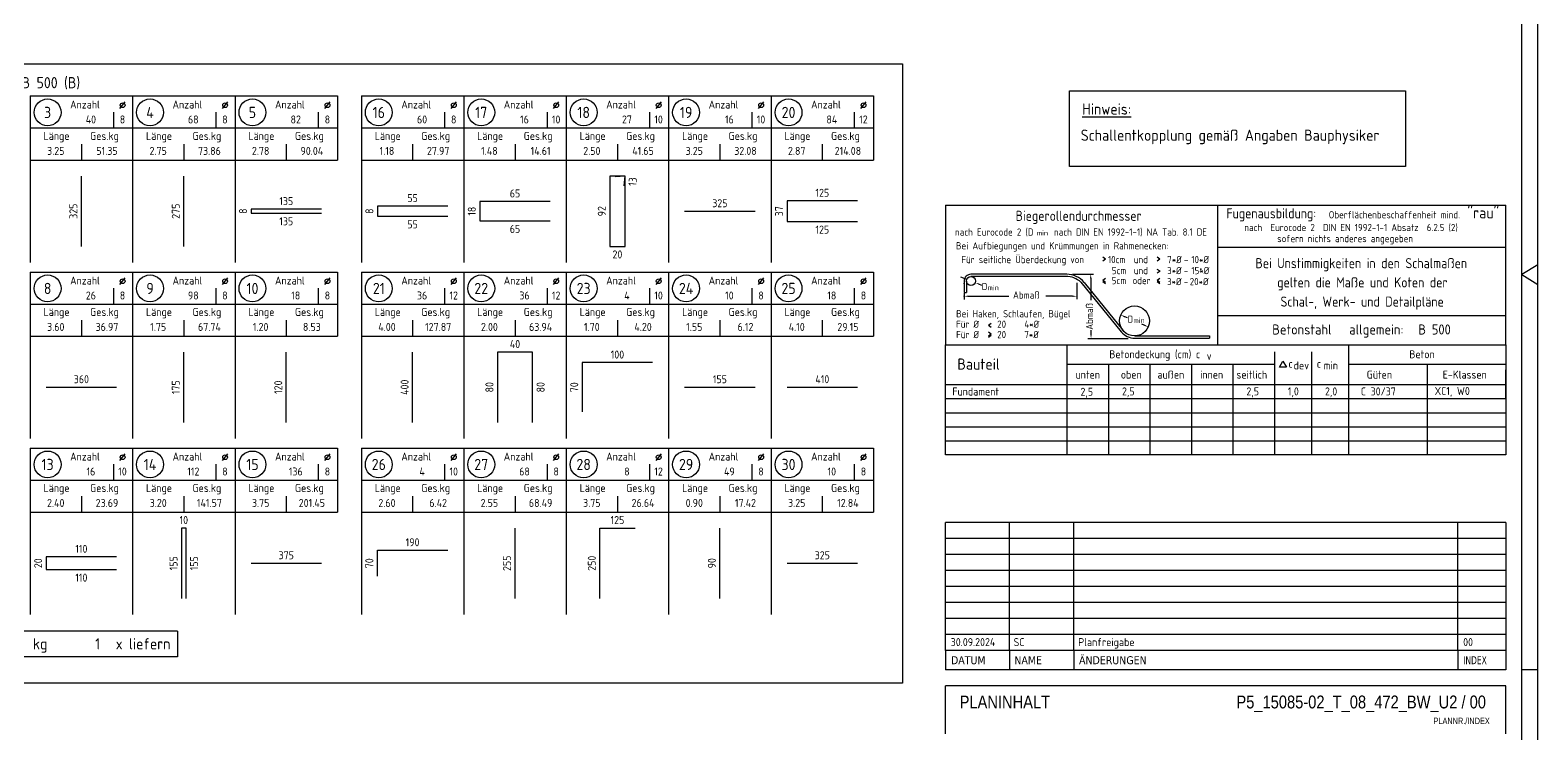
# Model space of a CAD drawing. Extents: x -169 to 69, y -7 to 55.
# Drawn here: x 35.9 to 59.45, y 13.85 to 24.84 of the extents above; entities that cross this region are included whole.
import ezdxf
from ezdxf.enums import TextEntityAlignment as Align

# ---------------------------------------------------------------- set-up
doc = ezdxf.new("R2010")
doc.units = 0
doc.header["$LTSCALE"] = 0.5
doc.linetypes.add('AUSGEZOGEN', pattern=[1000.01, 1000, 0.01])
for name, color, linetype in [('BET-ANS', 7, 'Continuous'), ('HILFE', 7, 'Continuous'), ('RAHMEN', 7, 'Continuous'), ('RND', 7, 'Continuous'), ('RND_BILD', 7, 'Continuous'), ('STEMPEL', 7, 'Continuous'), ('TEXT', 7, 'Continuous')]:
    doc.layers.add(name, color=color, linetype=linetype)
doc.styles.add('helv', font='tahoma.ttf')
doc.styles.add('plankopf_ArialN', font='ARIALN.TTF')
doc.styles.add('txt', font='isocp.shx')

# ---------------------------------------------------------------- blocks, each defined once
blk = doc.blocks.new('DINA0')
at = {"layer": 'RAHMEN'}
blk.add_line((118.9, 0), (118.9, 84.1), dxfattribs=at)
at = {"layer": 'RAHMEN', "color": 5}
blk.add_line((118.4, 0.5), (118.4, 83.6), dxfattribs=at)
at = {"layer": 'RAHMEN', "color": 7, "linetype": 'Continuous'}
for p, q in [((118.9, 42.36), (118.4, 42.05)), ((118.4, 42.05), (118.9, 41.74))]:
    blk.add_line(p, q, dxfattribs=at)
at = {"layer": 'RAHMEN', "color": 7}
blk.add_line((118.9, 29.7), (118.4, 29.7), dxfattribs=at)
blk = doc.blocks.new('Plankopf-ER')
at = {"layer": 'RAHMEN', "color": 7, "linetype": 'Continuous'}
for p, q in [((-0.5, 4.6), (-18, 4.6)), ((-18, 4.1), (-18, 4.6)), ((-16, 4.1), (-16, 4.6)), ((-14, 4.1), (-14, 4.6)), ((-2, 4.1), (-2, 4.6)), ((-0.5, 4.6), (-0.5, 4.1)), ((-0.5, 4.1), (-18, 4.1)), ((-18, 3.6), (-18, 4.1)), ((-16, 3.6), (-16, 4.1)), ((-14, 3.6), (-14, 4.1)), ((-2, 3.6), (-2, 4.1)), ((-0.5, 4.1), (-0.5, 3.6)), ((-0.5, 3.6), (-18, 3.6)), ((-18, 3.1), (-18, 3.6)), ((-16, 3.1), (-16, 3.6)), ((-14, 3.1), (-14, 3.6)), ((-2, 3.1), (-2, 3.6)), ((-0.5, 3.6), (-0.5, 3.1)), ((-0.5, 3.1), (-18, 3.1)), ((-18, 2.6), (-18, 3.1)), ((-16, 2.6), (-16, 3.1)), ((-14, 2.6), (-14, 3.1)), ((-2, 2.6), (-2, 3.1)), ((-0.5, 3.1), (-0.5, 2.6)), ((-0.5, 2.6), (-18, 2.6)), ((-18, 2.1), (-18, 2.6)), ((-16, 2.1), (-16, 2.6)), ((-14, 2.1), (-14, 2.6)), ((-2, 2.1), (-2, 2.6)), ((-0.5, 2.6), (-0.5, 2.1)), ((-0.5, 2.1), (-18, 2.1)), ((-18, 1.6), (-18, 2.1)), ((-16, 1.6), (-16, 2.1)), ((-14, 1.6), (-14, 2.1)), ((-2, 1.6), (-2, 2.1)), ((-0.5, 2.1), (-0.5, 1.6)), ((-0.5, 1.6), (-18, 1.6)), ((-18, 1.1), (-18, 1.6)), ((-16, 1.1), (-16, 1.6)), ((-14, 1.1), (-14, 1.6)), ((-2, 1.1), (-2, 1.6)), ((-0.5, 1.6), (-0.5, 1.1)), ((-0.5, 1.1), (-18, 1.1)), ((-18, 0.6), (-18, 1.1)), ((-16, 0.6), (-16, 1.1)), ((-14, 0.6), (-14, 1.1)), ((-2, 0.6), (-2, 1.1)), ((-0.5, 1.1), (-0.5, 0.6)), ((-0.5, 0.6), (-18, 0.6)), ((-18, 0.6), (-18, 0)), ((-16, 0.6), (-16, 0)), ((-14, 0.6), (-14, 0)), ((-2, 0.6), (-2, 0)), ((-0.5, 0.6), (-0.5, 0)), ((-0.5, 0), (-18, 0))]:
    blk.add_line(p, q, dxfattribs=at)
at = {"layer": 'RAHMEN', "color": 7, "linetype": 'Continuous', "style": 'txt'}
for tag, p in [('INDEX-D8', (-17.841, 4.242)), ('INDEX-N8', (-15.876, 4.242)), ('INDEX-X8', (-13.857, 4.242)), ('INDEX8', (-1.833, 4.242)), ('INDEX-D7', (-17.841, 3.742)), ('INDEX-N7', (-15.876, 3.742)), ('INDEX-X7', (-13.857, 3.742)), ('INDEX7', (-1.833, 3.742)), ('INDEX-D6', (-17.841, 3.242)), ('INDEX-N6', (-15.876, 3.242)), ('INDEX-X6', (-13.857, 3.242)), ('INDEX6', (-1.833, 3.242)), ('INDEX-D5', (-17.841, 2.742)), ('INDEX-N5', (-15.876, 2.742)), ('INDEX-X5', (-13.857, 2.742)), ('INDEX5', (-1.833, 2.742)), ('INDEX-D4', (-17.841, 2.242)), ('INDEX-N4', (-15.876, 2.242)), ('INDEX-X4', (-13.857, 2.242)), ('INDEX4', (-1.833, 2.242)), ('INDEX-D3', (-17.841, 1.742)), ('INDEX-N3', (-15.876, 1.742)), ('INDEX-X3', (-13.857, 1.742)), ('INDEX3', (-1.833, 1.742)), ('INDEX-D2', (-17.841, 1.242)), ('INDEX-N2', (-15.876, 1.242)), ('INDEX-X2', (-13.857, 1.242)), ('INDEX2', (-1.833, 1.242)), ('INDEX-D1', (-17.841, 0.742)), ('INDEX-N1', (-15.876, 0.742)), ('INDEX-X1', (-13.857, 0.742)), ('INDEX1', (-1.833, 0.742))]:
    blk.add_attdef(tag, p, '', height=0.25, dxfattribs=at)
at = {"layer": 'STEMPEL', "color": 7, "linetype": 'Continuous', "style": 'helv'}
for s, p in [('ÄNDERUNGEN', (-13.833, 0.176)), ('DATUM', (-17.833, 0.176)), ('NAME', (-15.853, 0.176))]:
    blk.add_text(s, height=0.25, dxfattribs=at).set_placement(p)
at = {"layer": 'STEMPEL', "color": 7, "linetype": 'Continuous', "style": 'helv', "width": 0.8}
blk.add_text('INDEX', height=0.25, dxfattribs=at).set_placement((-1.833, 0.176))
blk = doc.blocks.new('RND_LIS2')
at = {"layer": 'RND', "color": 3, "linetype": 'Continuous'}
for p, q in [((0, 0), (0, -5.2)), ((0, 0), (3.2, 0)), ((3.2, 0), (3.2, -2)), ((2.6, -0.503), (2.6, -1)), ((0, -1), (3.2, -1)), ((1.6, -1.503), (1.6, -2)), ((0, -2), (3.2, -2))]:
    blk.add_line(p, q, dxfattribs=at)
at = {"layer": 'RND', "color": 7, "linetype": 'Continuous'}
blk.add_line((2.805, -0.39), (2.973, -0.186), dxfattribs=at)
at = {"layer": 'RND', "color": 1, "linetype": 'Continuous'}
blk.add_circle((0.545, -0.513), 0.42, dxfattribs=at)
at = {"layer": 'RND', "color": 7, "linetype": 'Continuous'}
blk.add_circle((2.889, -0.288), 0.075, dxfattribs=at)
at = {"layer": 'RND', "color": 7, "linetype": 'Continuous', "style": 'txt'}
for s, p in [('Anzahl', (1.249, -0.391)), ('Länge', (0.42, -1.373)), ('Ges.kg', (1.872, -1.373))]:
    blk.add_text(s, height=0.25, dxfattribs=at).set_placement(p)
at = {"layer": 'RND', "color": 1, "linetype": 'Continuous', "style": 'txt'}
blk.add_attdef('POS1', text='', height=0.35, dxfattribs=at).set_placement((0.545, -0.513), align=Align.MIDDLE)
at = {"layer": 'RND', "color": 7, "linetype": 'Continuous', "style": 'txt'}
for tag, p in [('STK1', (1.897, -0.859)), ('DS1', (2.885, -0.859)), ('LANG1', (0.8, -1.841)), ('GEW', (2.4, -1.841))]:
    blk.add_attdef(tag, text='', height=0.25, dxfattribs=at).set_placement(p, align=Align.CENTER)
blk = doc.blocks.new('RND_SUM')
at = {"layer": 'RND', "color": 5, "linetype": 'Continuous'}
for p, q in [((0, 0), (0, 0.8)), ((11, 0.8), (0, 0.8)), ((11, 0.8), (11, 0)), ((11, 0), (0, 0))]:
    blk.add_line(p, q, dxfattribs=at)
at = {"layer": 'RND', "color": 1, "linetype": 'Continuous', "style": 'txt'}
for s, p in [('Rundstahl', (0.292, 0.235)), ('kg', (6.483, 0.235))]:
    blk.add_text(s, height=0.35, dxfattribs=at).set_placement(p)
blk.add_text('x liefern', height=0.35, dxfattribs=at).set_placement((10.784, 0.235), align=Align.RIGHT)
for tag, p in [('RND-S', (6.203, 0.235)), ('RND-Z', (8.59, 0.235))]:
    blk.add_attdef(tag, text='', height=0.35, dxfattribs=at).set_placement(p, align=Align.RIGHT)

msp = doc.modelspace()

# ---------------------------------------------------------------- linework, layer by layer
for p, q in [((58.95, 14.6), (50.2, 14.6)), ((50.2, 13.85), (50.2, 14.6)), ((58.95, 13.85), (58.95, 14.6))]:
    msp.add_line(p, q)
at = {"layer": 'HILFE', "color": 102, "linetype": 'AUSGEZOGEN'}
msp.add_lwpolyline([(52.13388, 23.89441), (57.38382, 23.89441), (57.38382, 22.71417), (52.13388, 22.71417)], close=True, dxfattribs=at)
at = {"layer": 'RAHMEN', "color": 5, "linetype": 'Continuous'}
for p, q in [((50.2, 22.10913), (58.95, 22.10913)), ((50.2, 22.10913), (50.2, 19.93006)), ((54.4492, 19.93006), (54.4492, 22.10913)), ((58.95, 19.93006), (58.95, 22.10913)), ((58.95, 19.07649), (58.95, 19.53884))]:
    msp.add_line(p, q, dxfattribs=at)
at = {"layer": 'RAHMEN', "color": 7, "linetype": 'AUSGEZOGEN'}
for p, q in [((54.4492, 21.4516), (58.95, 21.4516)), ((52.69807, 21.26638), (52.65441, 21.29695)), ((52.69807, 21.26638), (52.65441, 21.23582)), ((53.54799, 21.26638), (53.50433, 21.29695)), ((53.54799, 21.26638), (53.50433, 21.23582)), ((52.65441, 20.93855), (52.69807, 20.96912)), ((53.50433, 20.93855), (53.54799, 20.96912)), ((53.54847, 21.07666), (53.50481, 21.10722)), ((53.54847, 21.07666), (53.50481, 21.04609)), ((52.65441, 20.93855), (52.69807, 20.90798)), ((52.65441, 20.91916), (52.69807, 20.88859)), ((53.50433, 20.93855), (53.54799, 20.90798)), ((53.50433, 20.91916), (53.54799, 20.88859)), ((50.86941, 20.23578), (50.91306, 20.26635)), ((54.4492, 20.3877), (58.95, 20.3877)), ((50.86941, 20.23578), (50.91306, 20.20521)), ((50.91306, 20.09491), (50.86941, 20.12548)), ((50.91306, 20.09491), (50.86941, 20.06434)), ((50.91306, 20.07552), (50.86941, 20.04495)), ((50.2, 19.30751), (58.95, 19.30751)), ((50.2, 19.08751), (58.95, 19.08751)), ((50.2, 18.86751), (58.95, 18.86751)), ((50.2, 18.64751), (58.95, 18.64751)), ((50.2, 18.42751), (58.95, 18.42751))]:
    msp.add_line(p, q, dxfattribs=at)
at = {"layer": 'RAHMEN', "color": 7, "linetype": 'Continuous'}
for p, q in [((50.52966, 20.95043), (50.43639, 20.98632)), ((52.09123, 21.03094), (50.59567, 21.03094)), ((52.07853, 20.99551), (50.59567, 20.99551)), ((52.18261, 21.03431), (52.50883, 21.03431)), ((52.46646, 20.96694), (52.46646, 20.62601)), ((50.48937, 20.92464), (50.48937, 20.74748)), ((50.48937, 20.74748), (50.5248, 20.74748)), ((50.48937, 20.73612), (50.48937, 20.63573)), ((50.5248, 20.92464), (50.5248, 20.74748)), ((50.71546, 20.87895), (50.7625, 20.86085)), ((52.24928, 20.89494), (52.24928, 20.64152)), ((52.31372, 20.90619), (52.94367, 20.13092)), ((52.36221, 20.90197), (52.96839, 20.15594)), ((50.55687, 20.68652), (51.18512, 20.68652)), ((52.18178, 20.68652), (51.76338, 20.68652)), ((53.04113, 20.34822), (52.99725, 20.36714)), ((53.30316, 20.23524), (53.26232, 20.25285)), ((52.41977, 20.02902), (53.05322, 20.02902)), ((52.47097, 20.09652), (52.47097, 20.15564)), ((53.15321, 20.06712), (54.32247, 20.06662)), ((53.15321, 20.03119), (54.32247, 20.03119)), ((54.32247, 20.06662), (54.32247, 20.03119)), ((52.10073, 18.23342), (52.10073, 19.93006)), ((55.33977, 18.20751), (55.33977, 19.82047)), ((55.91908, 18.20751), (55.91908, 19.82047)), ((56.4984, 18.20751), (56.4984, 19.93006)), ((52.74854, 18.20751), (52.74854, 19.62813)), ((53.39635, 18.20751), (53.39635, 19.62813)), ((54.04415, 18.20751), (54.04415, 19.62813)), ((54.69196, 18.20751), (54.69196, 19.62813)), ((57.7242, 18.20751), (57.7242, 19.62813)), ((52.10073, 18.20751), (52.10073, 19.30751)), ((55.33977, 18.20751), (55.33977, 19.30751)), ((59.45, 14.85), (59.2, 14.85))]:
    msp.add_line(p, q, dxfattribs=at)
at = {"layer": 'RAHMEN', "color": 1, "linetype": 'Continuous'}
for p, q in [((52.10073, 19.62813), (55.33977, 19.62813)), ((56.4984, 19.62813), (58.95, 19.62813))]:
    msp.add_line(p, q, dxfattribs=at)
at = {"layer": 'RAHMEN', "color": 5, "linetype": 'AUSGEZOGEN'}
msp.add_lwpolyline([(50.2, 19.93006), (58.95, 19.93006), (58.95, 18.20751), (50.2, 18.20751)], close=True, dxfattribs=at)
at = {"layer": 'RAHMEN', "color": 1, "linetype": 'Continuous'}
msp.add_lwpolyline([(55.46859, 19.67274), (55.5231, 19.57833), (55.41408, 19.57833)], close=True, dxfattribs=at)
at = {"layer": 'RAHMEN', "color": 7, "linetype": 'Continuous'}
for centre, radius in [((50.59567, 20.92464), 0.07086), ((53.15021, 20.30119), 0.23407)]:
    msp.add_circle(centre, radius, dxfattribs=at)
for centre, radius, start, end in [((50.59567, 20.92464), 0.1063, 89.999981, 180), ((52.07853, 20.64119), 0.35432, 48.410685, 89.999997), ((52.09123, 20.68179), 0.34915, 39.095644, 90), ((53.15321, 20.30119), 0.27, 219.095644, 270)]:
    msp.add_arc(centre, radius, start, end, dxfattribs=at)
for p in [(54.18747, 21.11175), (50.48937, 20.88366), (50.48937, 20.68652), (52.93527, 20.39387), (53.36515, 20.20851)]:
    msp.add_point(p, dxfattribs=at)
for points in [[(50.47765, 20.96109), (50.48392, 20.97738), (50.52966, 20.95043)], [(52.47771, 20.96694), (52.45521, 20.96694), (52.46646, 21.03444)], [(50.71232, 20.8708), (50.71859, 20.88709), (50.66658, 20.89775)], [(50.55687, 20.67527), (50.55687, 20.69777), (50.48937, 20.68652)], [(52.18178, 20.67527), (52.18178, 20.69777), (52.24928, 20.68652)], [(52.99279, 20.35681), (53.0017, 20.37747), (52.93527, 20.39387)], [(52.48222, 20.09652), (52.45972, 20.09652), (52.47097, 20.02902)], [(53.29871, 20.22491), (53.30762, 20.24557), (53.36515, 20.20851)]]:
    msp.add_solid(points, dxfattribs=at)
at = {"layer": 'RND_BILD', "color": 1, "linetype": 'AUSGEZOGEN'}
for points in [[(36.70084, 21.46555), (36.70084, 22.56555)], [(38.30084, 21.46555), (38.30084, 22.56555)], [(45.17986, 22.41071), (45.19341, 22.56555), (44.95428, 22.56555), (44.95428, 21.46555), (45.19341, 21.46555), (45.19341, 22.56555), (45.03857, 22.552)], [(44.02385, 22.16786), (42.92385, 22.16786), (42.92385, 21.86324), (44.02385, 21.86324)], [(48.82385, 22.17835), (47.72385, 22.17835), (47.72385, 21.85275), (48.82385, 21.85275)], [(40.45084, 22.04814), (39.35084, 22.04814), (39.35084, 21.98296), (40.45084, 21.98296)], [(42.42385, 22.09555), (41.32385, 22.09555), (41.32385, 21.93555), (42.42385, 21.93555)], [(46.12385, 22.01555), (47.22385, 22.01555)], [(38.30084, 18.71555), (38.30084, 19.81555)], [(39.90084, 18.71555), (39.90084, 19.81555)], [(41.87385, 18.71555), (41.87385, 19.81555)], [(43.74885, 18.71555), (43.74885, 19.81555), (43.19885, 19.81555), (43.19885, 18.71555)], [(45.62385, 19.65055), (44.52385, 19.65055), (44.52385, 18.88055)], [(36.15084, 19.26555), (37.25084, 19.26555)], [(46.12385, 19.26555), (47.22385, 19.26555)], [(47.72385, 19.26555), (48.82385, 19.26555)], [(38.33633, 15.96555), (38.33633, 17.06555), (38.26536, 17.06555), (38.26536, 15.96555)], [(43.47385, 15.96555), (43.47385, 17.06555)], [(44.79885, 15.96555), (44.79885, 17.06555), (45.34885, 17.06555)], [(46.67385, 15.96555), (46.67385, 17.06555)], [(37.25084, 16.61555), (36.15084, 16.61555), (36.15084, 16.41555), (37.25084, 16.41555)], [(39.35084, 16.51555), (40.45084, 16.51555)], [(41.32385, 16.31292), (41.32385, 16.71818), (42.42385, 16.71818)], [(47.72385, 16.51555), (48.82385, 16.51555)]]:
    msp.add_lwpolyline(points, dxfattribs=at)
at = {"layer": 'TEXT', "color": 1, "linetype": 'AUSGEZOGEN'}
msp.add_lwpolyline([(32.37341, 24.31677), (49.52378, 24.31677), (49.52378, 14.642), (32.37341, 14.642)], close=True, dxfattribs=at)

# ---------------------------------------------------------------- block references
at = {"xscale": 0.5, "yscale": 0.5, "zscale": 0.5}
msp.add_blockref('DINA0', (0, 0), dxfattribs=at)
at = {"layer": 'BET-ANS', "xscale": 0.5, "yscale": 0.5, "zscale": 0.5}
msp.add_blockref('Plankopf-ER', (59.2, 14.85), dxfattribs=at).add_auto_attribs({'INDEX1': '00', 'INDEX-N1': 'SC', 'INDEX-D1': '30.09.2024', 'INDEX-X1': 'Planfreigabe'})
at = {"layer": 'RND_BILD', "color": 7, "linetype": 'AUSGEZOGEN', "xscale": 0.5, "yscale": 0.5, "zscale": 0.5}
for name, p, values in [('RND_LIS2', (35.90084, 23.81555), {'POS1': '3', 'STK1': '40', 'DS1': '8', 'LANG1': '3.25', 'GEW': '51.35'}), ('RND_LIS2', (37.50084, 23.81555), {'POS1': '4', 'STK1': '68', 'DS1': '8', 'LANG1': '2.75', 'GEW': '73.86'}), ('RND_LIS2', (39.10084, 23.81555), {'POS1': '5', 'STK1': '82', 'DS1': '8', 'LANG1': '2.78', 'GEW': '90.04'}), ('RND_LIS2', (41.07385, 23.81555), {'POS1': '16', 'STK1': '60', 'DS1': '8', 'LANG1': '1.18', 'GEW': '27.97'}), ('RND_LIS2', (42.67385, 23.81555), {'POS1': '17', 'STK1': '16', 'DS1': '10', 'LANG1': '1.48', 'GEW': '14.61'}), ('RND_LIS2', (44.27385, 23.81555), {'POS1': '18', 'STK1': '27', 'DS1': '10', 'LANG1': '2.50', 'GEW': '41.65'}), ('RND_LIS2', (45.87385, 23.81555), {'POS1': '19', 'STK1': '16', 'DS1': '10', 'LANG1': '3.25', 'GEW': '32.08'}), ('RND_LIS2', (47.47385, 23.81555), {'POS1': '20', 'STK1': '84', 'DS1': '12', 'LANG1': '2.87', 'GEW': '214.08'}), ('RND_LIS2', (35.90084, 21.06555), {'POS1': '8', 'STK1': '26', 'DS1': '8', 'LANG1': '3.60', 'GEW': '36.97'}), ('RND_LIS2', (37.50084, 21.06555), {'POS1': '9', 'STK1': '98', 'DS1': '8', 'LANG1': '1.75', 'GEW': '67.74'}), ('RND_LIS2', (39.10084, 21.06555), {'POS1': '10', 'STK1': '18', 'DS1': '8', 'LANG1': '1.20', 'GEW': '8.53'}), ('RND_LIS2', (42.67385, 21.06555), {'POS1': '22', 'STK1': '36', 'DS1': '12', 'LANG1': '2.00', 'GEW': '63.94'}), ('RND_LIS2', (44.27385, 21.06555), {'POS1': '23', 'STK1': '4', 'DS1': '10', 'LANG1': '1.70', 'GEW': '4.20'}), ('RND_LIS2', (45.87385, 21.06555), {'POS1': '24', 'STK1': '10', 'DS1': '8', 'LANG1': '1.55', 'GEW': '6.12'}), ('RND_LIS2', (47.47385, 21.06555), {'POS1': '25', 'STK1': '18', 'DS1': '8', 'LANG1': '4.10', 'GEW': '29.15'}), ('RND_LIS2', (35.90084, 18.31555), {'POS1': '13', 'STK1': '16', 'DS1': '10', 'LANG1': '2.40', 'GEW': '23.69'}), ('RND_LIS2', (37.50084, 18.31555), {'POS1': '14', 'STK1': '112', 'DS1': '8', 'LANG1': '3.20', 'GEW': '141.57'}), ('RND_LIS2', (39.10084, 18.31555), {'POS1': '15', 'STK1': '136', 'DS1': '8', 'LANG1': '3.75', 'GEW': '201.45'}), ('RND_LIS2', (41.07385, 18.31555), {'POS1': '26', 'STK1': '4', 'DS1': '10', 'LANG1': '2.60', 'GEW': '6.42'}), ('RND_LIS2', (42.67385, 18.31555), {'POS1': '27', 'STK1': '68', 'DS1': '8', 'LANG1': '2.55', 'GEW': '68.49'}), ('RND_LIS2', (44.27385, 18.31555), {'POS1': '28', 'STK1': '8', 'DS1': '12', 'LANG1': '3.75', 'GEW': '26.64'}), ('RND_LIS2', (45.87385, 18.31555), {'POS1': '29', 'STK1': '49', 'DS1': '8', 'LANG1': '0.90', 'GEW': '17.42'}), ('RND_LIS2', (47.47385, 18.31555), {'POS1': '30', 'STK1': '10', 'DS1': '8', 'LANG1': '3.25', 'GEW': '12.84'}), ('RND_SUM', (32.70084, 15.05253), {'RND-S': '1641.56', 'RND-Z': '1'})]:
    msp.add_blockref(name, p, dxfattribs=at).add_auto_attribs(values)
at = {"layer": 'RND_BILD', "color": 6, "linetype": 'AUSGEZOGEN', "xscale": 0.5, "yscale": 0.5, "zscale": 0.5}
msp.add_blockref('RND_LIS2', (41.07385, 21.06555), dxfattribs=at).add_auto_attribs({'POS1': '21', 'STK1': '36', 'DS1': '12', 'LANG1': '4.00', 'GEW': '127.87'})

# ---------------------------------------------------------------- texts
at = {"style": 'plankopf_ArialN'}
msp.add_text('PLANNR./INDEX', height=0.1, dxfattribs=at).set_placement((58.69864, 14.00214), align=Align.RIGHT)
at = {"layer": 'BET-ANS', "style": 'plankopf_ArialN'}
for s, p in [('PLANINHALT', (50.41871, 14.2477)), ('P5_15085-02_T_08_472_BW_U2 / 00', (54.7422, 14.24796))]:
    msp.add_text(s, height=0.2, dxfattribs=at).set_placement(p)
at = {"layer": 'RAHMEN', "color": 1, "linetype": 'Continuous', "style": 'txt', "width": 0.95}
for s, p in [('Biegerollendurchmesser', (52.27787, 21.86482)), ('Fugenausbildung:', (55.28604, 21.90431)), ('Bei Unstimmigkeiten in den Schalmaßen', (56.69249, 21.12497)), ('gelten die Maße und Koten der', (56.70945, 20.82497)), ('Schal-, Werk- und Detailpläne', (56.70594, 20.52497))]:
    msp.add_text(s, height=0.1575, dxfattribs=at).set_placement(p, align=Align.CENTER)
at = {"layer": 'RAHMEN', "color": 7, "linetype": 'Continuous', "style": 'txt'}
for s, p in [('Oberflächenbeschaffenheit mind.', (56.18445, 21.90431)), ('nach  Eurocode 2  DIN EN 1992-1-1 Absatz  6.2.5 (2)', (54.86623, 21.70442)), ('Bei Aufbiegungen und Krümmungen in Rahmenecken:', (50.36179, 21.41956)), ('sofern nichts anderes angegeben', (55.3795, 21.53124)), ('10cm', (52.73503, 21.20339)), ('und', (53.13934, 21.20339)), ('7*%%C', (53.66098, 21.20339)), ('-', (53.92249, 21.20339)), ('10*%%C', (54.03744, 21.20339)), ('5cm', (52.79444, 20.87556)), ('5cm', (52.79539, 21.03154)), ('oder', (53.11905, 20.87556)), ('und', (53.13982, 21.03154)), ('3*%%C', (53.65808, 20.85969)), ('3*%%C', (53.65953, 21.03154)), ('-', (53.92104, 21.03154)), ('20*%%C', (54.01293, 20.85969)), ('15*%%C', (54.03744, 21.03154)), ('D', (50.76463, 20.78216)), ('Abmaß', (51.25262, 20.65007)), ('-', (53.91959, 20.85969)), ('Für %%C', (50.36374, 20.19391)), ('Bei Haken, Schlaufen, Bügel', (50.36397, 20.35783)), ('20', (51.00574, 20.19391)), ('4*%%C', (51.42962, 20.19391)), ('D', (53.04181, 20.27175)), ('Für %%C', (50.36391, 20.03191)), ('20', (51.00592, 20.03191)), ('7*%%C', (51.42962, 20.03191))]:
    msp.add_text(s, height=0.1125, dxfattribs=at).set_placement(p)
msp.add_text('nach Eurocode 2 (D     nach DIN EN 1992-1-1) NA Tab. 8.1 DE', height=0.1125, dxfattribs=at).set_placement((52.31401, 21.63382), align=Align.CENTER)
msp.add_text('Für seitliche Überdeckung von', height=0.1125, dxfattribs=at).set_placement((52.36272, 21.20339), align=Align.RIGHT)
msp.add_text('Abmaß', height=0.1125, rotation=90, dxfattribs=at).set_placement((52.50291, 20.16418))
at = {"layer": 'RAHMEN', "color": 1, "linetype": 'Continuous', "style": 'txt'}
for s, height, p in [('Betonstahl', 0.1575, (55.30074, 20.08906)), ('allgemein:', 0.1575, (56.50409, 20.08906)), ('B 500 ', 0.1575, (57.5828, 20.08906)), ('Betondeckung (cm) c', 0.125, (52.7563, 19.71818)), ('Beton', 0.125, (57.44256, 19.71818)), ('Bauteil', 0.175, (50.38272, 19.5398)), ('v', 0.125, (54.27796, 19.69174)), ('c', 0.125, (55.55469, 19.5699)), ('dev', 0.125, (55.63623, 19.54346)), ('c', 0.125, (55.99691, 19.5699)), ('min', 0.125, (56.10546, 19.54346))]:
    msp.add_text(s, height=height, dxfattribs=at).set_placement(p)
at = {"layer": 'RND_BILD', "color": 7, "linetype": 'AUSGEZOGEN', "style": 'txt'}
for s, rotation, p in [('13', 84.999856, (45.31116, 22.47723)), ('325', 90, (36.57584, 22.01555)), ('275', 90, (38.17584, 22.01555)), ('8', 90, (39.22584, 22.01555)), ('8', 90, (41.19885, 22.01555)), ('18', 90, (42.79885, 22.01555)), ('92', 90, (44.82928, 22.01555)), ('37', 90, (47.59885, 22.01555)), ('175', 90, (38.17584, 19.26555)), ('120', 90, (39.77584, 19.26555)), ('400', 90, (41.74885, 19.26555)), ('80', 90, (43.07385, 19.26555)), ('80', 90, (43.87385, 19.26555)), ('70', 90, (44.39885, 19.26555)), ('20', 90, (36.02584, 16.51555)), ('155', 90, (38.14036, 16.51555)), ('155', 90, (38.46133, 16.51555)), ('70', 90, (41.19885, 16.51555)), ('255', 90, (43.34885, 16.51555)), ('250', 90, (44.67385, 16.51555)), ('90', 90, (46.54885, 16.51555))]:
    msp.add_text(s, height=0.125, rotation=rotation, dxfattribs=at).set_placement(p, align=Align.MIDDLE)
for s, p in [('135', (39.90084, 22.17314)), ('55', (41.87385, 22.22055)), ('65', (43.47385, 22.29286)), ('325', (46.67385, 22.14055)), ('125', (48.27385, 22.30335)), ('135', (39.90084, 21.85796)), ('55', (41.87385, 21.81055)), ('65', (43.47385, 21.73824)), ('125', (48.27385, 21.72775)), ('20', (45.07385, 21.34055)), ('40', (43.47385, 19.94055)), ('100', (45.07385, 19.77555)), ('360', (36.70084, 19.39055)), ('155', (46.67385, 19.39055)), ('410', (48.27385, 19.39055)), ('10', (38.30084, 17.19055)), ('125', (45.07385, 17.19055)), ('110', (36.70084, 16.74055)), ('190', (41.87385, 16.84318)), ('375', (39.90084, 16.64055)), ('325', (48.27385, 16.64055)), ('110', (36.70084, 16.29055))]:
    msp.add_text(s, height=0.125, dxfattribs=at).set_placement(p, align=Align.MIDDLE)
at = {"layer": 'TEXT', "color": 1, "linetype": 'AUSGEZOGEN', "style": 'txt'}
for s, p in [('Biegeanweisung für Rundstahl B 500 (B)', (32.70084, 23.93624)), ('%%UHinweis:', (52.33212, 23.52434)), ('Schallentkopplung gemäß Angaben Bauphysiker', (52.31038, 23.11535))]:
    msp.add_text(s, height=0.175, dxfattribs=at).set_placement(p)
at = {"layer": 'TEXT', "color": 1, "style": 'txt'}
msp.add_text('"rau"', height=0.175, dxfattribs=at).set_placement((58.34935, 21.90394))
at = {"layer": 'TEXT', "color": 7, "linetype": 'AUSGEZOGEN', "style": 'txt'}
for s, height, p in [('min', 0.08016, (51.62373, 21.6361)), ('min', 0.08016, (50.85522, 20.78077)), ('min', 0.08016, (53.13239, 20.27036)), ('unten', 0.125, (52.22875, 19.40002)), ('oben', 0.125, (52.93626, 19.40002)), ('außen', 0.125, (53.50767, 19.40002)), ('innen', 0.125, (54.17433, 19.40002)), ('seitlich', 0.125, (54.74202, 19.40002)), ('Güten', 0.125, (56.77635, 19.40002)), ('E-Klassen', 0.125, (57.96392, 19.40002)), ('Fundament', 0.125, (50.30437, 19.1359)), ('2,5', 0.125, (52.30637, 19.13201)), ('2,5', 0.125, (52.95418, 19.13778)), ('2,5', 0.125, (54.89761, 19.13778)), ('1,0', 0.125, (55.54541, 19.13778)), ('2,0', 0.125, (56.12473, 19.13778)), ('C 30/37', 0.125, (56.68549, 19.13778)), ('XC1, W0', 0.125, (57.8378, 19.14464))]:
    msp.add_text(s, height=height, dxfattribs=at).set_placement(p)

doc.saveas('drawing.dxf')
